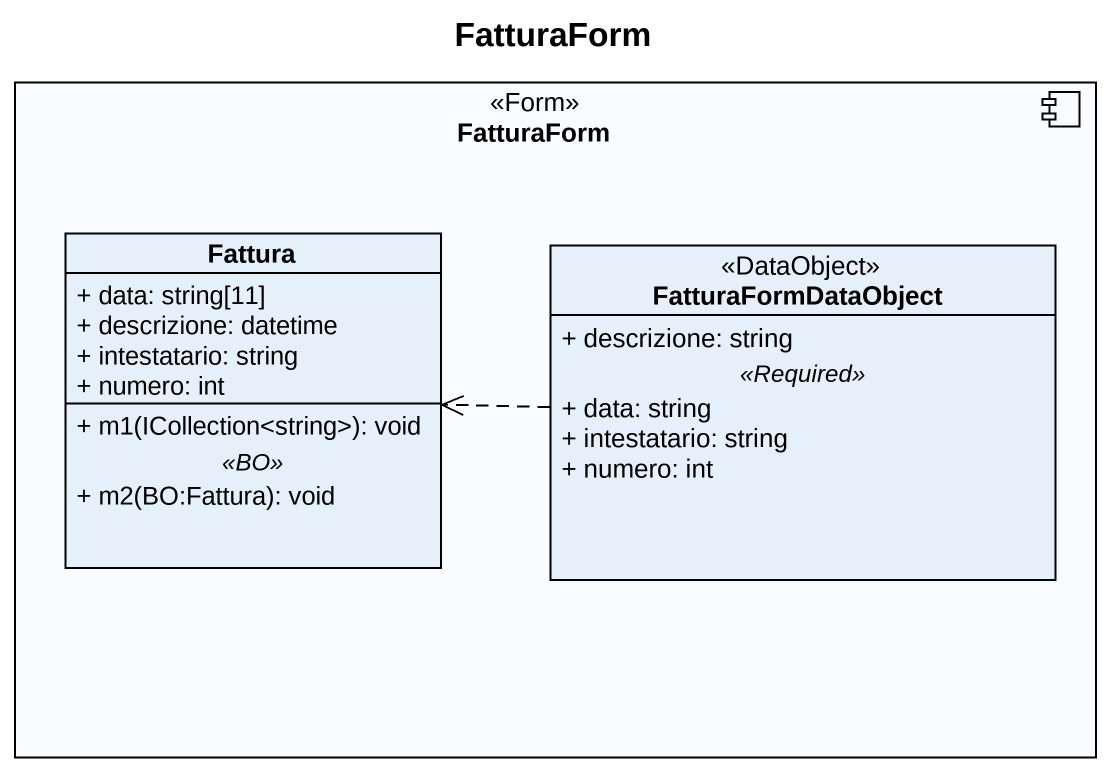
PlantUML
@startuml
title FatturaForm
hide circle
hide empty members
skinparam classAttributeIconSize 0
component FatturaForm <<Form>> {
  class Fattura {
    + data: string[11]
    + descrizione: datetime
    + intestatario: string
    + numero: int
    --
    + m1(ICollection<string>): void
    .. <<BO>> ..
    + m2(BO:Fattura): void
  }
  class FatturaFormDataObject <<DataObject>> {
    + descrizione: string
    .. <<Required>> ..
    + data: string
    + intestatario: string
    + numero: int
  }
}
FatturaFormDataObject .left.> Fattura
@enduml
